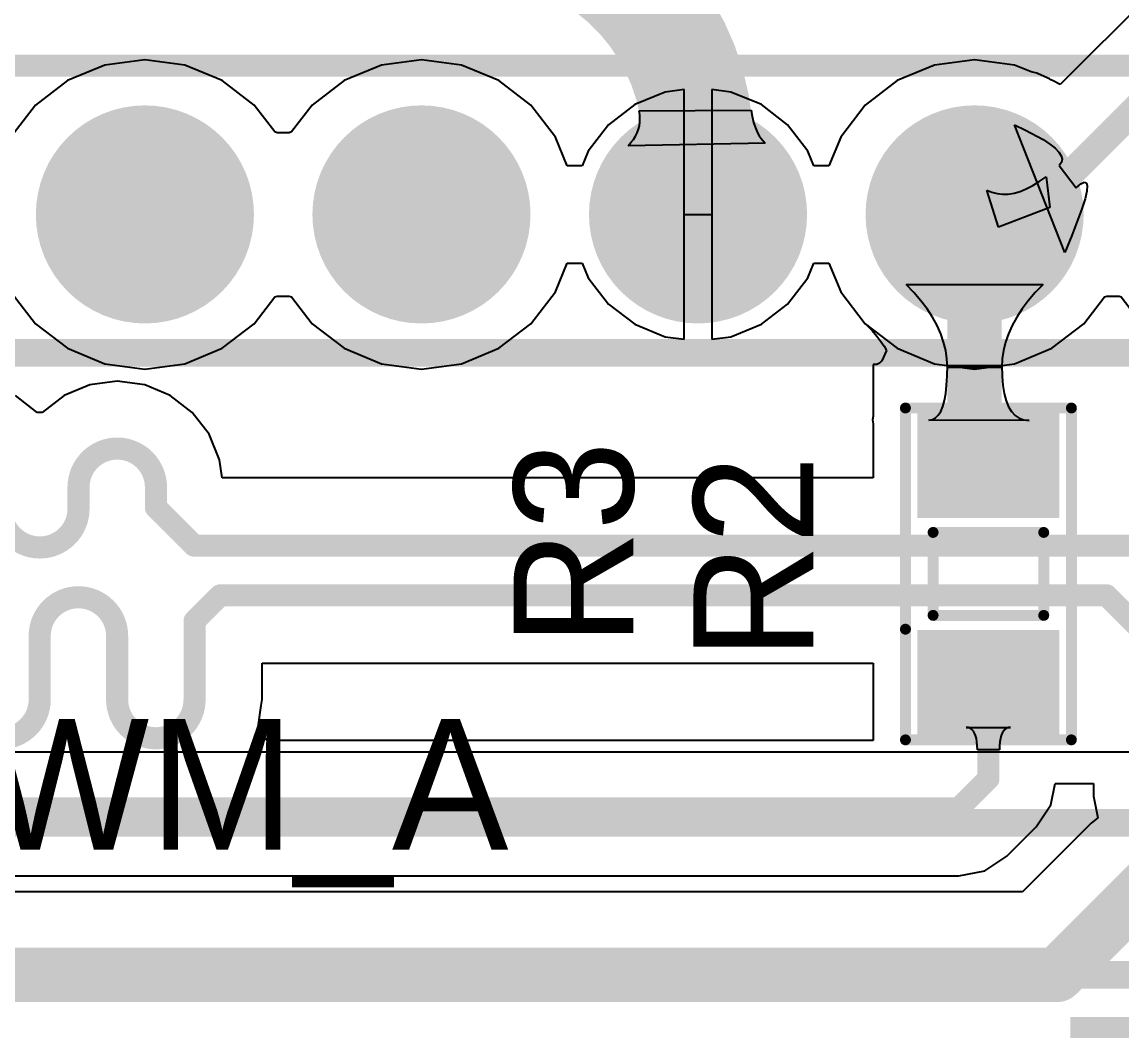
# Model space of a CAD drawing. Header units: millimetres. Extents: x -0.28 to 4.38, y -0.01 to 4.88.
# Drawn here: x 1.3556 to 1.7533, y 2.0351 to 2.3996 of the extents above; entities that cross this region are included whole.
import ezdxf

# ---------------------------------------------------------------- set-up
doc = ezdxf.new("R2010")
doc.units = ezdxf.units.MM
doc.header["$MEASUREMENT"] = 0
for name, color, linetype in [('BottomLayer', 5, 'Continuous'), ('BottomOverlay', 54, 'Continuous'), ('BottomSolder', 6, 'Continuous'), ('MultiLayer', 9, 'Continuous'), ('PadHoleLayer', 156, 'Continuous'), ('TopLayer', 1, 'Continuous'), ('TopOverlay', 2, 'Continuous'), ('TopPaste', 8, 'Continuous'), ('TopSolder', 216, 'Continuous')]:
    doc.layers.add(name, color=color, linetype=linetype)

# ---------------------------------------------------------------- blocks, each defined once
blk = doc.blocks.new('AS5047D_M______B_26')
at = {"layer": 'BottomLayer', "const_width": 0.03543}
for points in [[(-0.01772, 0.6, 1), (0.01772, 0.6, 1)], [(-0.01772, 0.5, 1), (0.01772, 0.5, 1)], [(-0.01772, 0.4, 1), (0.01772, 0.4, 1)], [(-0.01772, 0.3, 1), (0.01772, 0.3, 1)]]:
    blk.add_lwpolyline(points, format="xyb", close=True, dxfattribs=at)
at = {"layer": 'BottomOverlay', "const_width": 0.01}
blk.add_lwpolyline([(-0.05, 0.68), (-0.05, -0.07)], dxfattribs=at)
at = {"layer": 'BottomSolder', "const_width": 0.03943}
for points in [[(-0.01972, 0.6, 1), (0.01972, 0.6, 1)], [(-0.01972, 0.5, 1), (0.01972, 0.5, 1)], [(-0.01972, 0.4, 1), (0.01972, 0.4, 1)], [(-0.01972, 0.3, 1), (0.01972, 0.3, 1)]]:
    blk.add_lwpolyline(points, format="xyb", close=True, dxfattribs=at)
at = {"layer": 'MultiLayer', "const_width": 0.03543}
for points in [[(-0.01772, 0.6, 1), (0.01772, 0.6, 1)], [(-0.01772, 0.5, 1), (0.01772, 0.5, 1)], [(-0.01772, 0.4, 1), (0.01772, 0.4, 1)], [(-0.01772, 0.3, 1), (0.01772, 0.3, 1)]]:
    blk.add_lwpolyline(points, format="xyb", close=True, dxfattribs=at)
at = {"layer": 'PadHoleLayer', "const_width": 0.02165}
for points in [[(-0.01083, 0.6, 1), (0.01083, 0.6, 1)], [(-0.01083, 0.5, 1), (0.01083, 0.5, 1)], [(-0.01083, 0.4, 1), (0.01083, 0.4, 1)], [(-0.01083, 0.3, 1), (0.01083, 0.3, 1)]]:
    blk.add_lwpolyline(points, format="xyb", close=True, dxfattribs=at)
at = {"layer": 'TopLayer', "const_width": 0.03543}
for points in [[(-0.01772, 0.6, 1), (0.01772, 0.6, 1)], [(-0.01772, 0.5, 1), (0.01772, 0.5, 1)], [(-0.01772, 0.4, 1), (0.01772, 0.4, 1)], [(-0.01772, 0.3, 1), (0.01772, 0.3, 1)]]:
    blk.add_lwpolyline(points, format="xyb", close=True, dxfattribs=at)
at = {"layer": 'TopSolder', "const_width": 0.03943}
for points in [[(-0.01972, 0.6, 1), (0.01972, 0.6, 1)], [(-0.01972, 0.5, 1), (0.01972, 0.5, 1)], [(-0.01972, 0.4, 1), (0.01972, 0.4, 1)], [(-0.01972, 0.3, 1), (0.01972, 0.3, 1)]]:
    blk.add_lwpolyline(points, format="xyb", close=True, dxfattribs=at)
blk = doc.blocks.new('SW1_SMD_40')
at = {"layer": 'TopLayer'}
for points in [[(-0.16142, -0.01575), (-0.11417, -0.01575), (-0.16142, 0.01575), (-0.11417, 0.01575)], [(0.16142, 0.01575), (0.11417, 0.01575), (0.16142, -0.01575), (0.11417, -0.01575)]]:
    blk.add_solid(points, dxfattribs=at)
at = {"layer": 'TopOverlay', "const_width": 0.01}
for points in [[(-0.111, 0.073), (-0.111, 0.028)], [(0.111, 0.073), (-0.111, 0.073)], [(0.111, 0.073), (0.111, 0.028)], [(0.05, 0.025), (-0.05, 0.025)], [(-0.05, 0.025), (-0.05, -0.025)], [(0.05, 0.025), (0.05, -0.025)], [(-0.111, -0.028), (-0.111, -0.073)], [(0.05, -0.025), (-0.05, -0.025)], [(0.111, -0.028), (0.111, -0.073)], [(0.111, -0.073), (-0.111, -0.073)]]:
    blk.add_lwpolyline(points, dxfattribs=at)
at = {"layer": 'TopOverlay', "const_width": 0.005}
for points in [[(-0.1135, 0.073, 1), (-0.1085, 0.073, 1)], [(-0.1135, 0.073, 1), (-0.1085, 0.073, 1)], [(0.1085, 0.073, 1), (0.1135, 0.073, 1)], [(0.1085, 0.073, 1), (0.1135, 0.073, 1)], [(-0.1135, 0.028, 1), (-0.1085, 0.028, 1)], [(0.1085, 0.028, 1), (0.1135, 0.028, 1)], [(-0.0525, 0.025, 1), (-0.0475, 0.025, 1)], [(-0.0525, 0.025, 1), (-0.0475, 0.025, 1)], [(0.0475, 0.025, 1), (0.0525, 0.025, 1)], [(0.0475, 0.025, 1), (0.0525, 0.025, 1)], [(-0.1135, -0.028, 1), (-0.1085, -0.028, 1)], [(-0.0525, -0.025, 1), (-0.0475, -0.025, 1)], [(-0.0525, -0.025, 1), (-0.0475, -0.025, 1)], [(0.0475, -0.025, 1), (0.0525, -0.025, 1)], [(0.0475, -0.025, 1), (0.0525, -0.025, 1)], [(0.1085, -0.028, 1), (0.1135, -0.028, 1)], [(-0.1135, -0.073, 1), (-0.1085, -0.073, 1)], [(-0.1135, -0.073, 1), (-0.1085, -0.073, 1)], [(0.1085, -0.073, 1), (0.1135, -0.073, 1)], [(0.1085, -0.073, 1), (0.1135, -0.073, 1)]]:
    blk.add_lwpolyline(points, format="xyb", close=True, dxfattribs=at)
at = {"layer": 'TopOverlay'}
blk.add_solid([(-0.05, -0.025), (0.05, -0.025), (-0.05, 0.025), (0.05, 0.025)], dxfattribs=at)
at = {"layer": 'TopPaste'}
for points in [[(-0.16142, -0.01575), (-0.11417, -0.01575), (-0.16142, 0.01575), (-0.11417, 0.01575)], [(0.16142, 0.01575), (0.11417, 0.01575), (0.16142, -0.01575), (0.11417, -0.01575)]]:
    blk.add_solid(points, dxfattribs=at)
at = {"layer": 'TopSolder'}
for points in [[(-0.16542, -0.01975), (-0.11017, -0.01975), (-0.16542, 0.01975), (-0.11017, 0.01975)], [(0.16542, 0.01975), (0.11017, 0.01975), (0.16542, -0.01975), (0.11017, -0.01975)]]:
    blk.add_solid(points, dxfattribs=at)
blk = doc.blocks.new('RES_SMD_0603_BIG_101')
at = {"layer": 'TopLayer'}
for points in [[(-0.05575, -0.02165), (-0.02425, -0.02165), (-0.05575, 0.02165), (-0.02425, 0.02165)], [(0.02425, -0.02165), (0.05575, -0.02165), (0.02425, 0.02165), (0.05575, 0.02165)]]:
    blk.add_solid(points, dxfattribs=at)
at = {"layer": 'TopOverlay', "const_width": 0.00394}
for points in [[(0.06, 0.03), (-0.06, 0.03)], [(-0.06, -0.03), (-0.06, 0.03)], [(0.06, -0.03), (0.06, 0.03)], [(0.015, 0.02), (-0.015, 0.02)], [(-0.015, -0.02), (-0.015, 0.02)], [(0.015, -0.02), (0.015, 0.02)], [(0.015, -0.02), (-0.015, -0.02)], [(0.02, -0.03), (-0.06, -0.03)], [(0.06, -0.03), (0.02, -0.03)]]:
    blk.add_lwpolyline(points, dxfattribs=at)
at = {"layer": 'TopOverlay', "const_width": 0.00197}
for points in [[(-0.06098, 0.03, 1), (-0.05902, 0.03, 1)], [(-0.06098, 0.03, 1), (-0.05902, 0.03, 1)], [(0.05902, 0.03, 1), (0.06098, 0.03, 1)], [(0.05902, 0.03, 1), (0.06098, 0.03, 1)], [(-0.01599, 0.02, 1), (-0.01402, 0.02, 1)], [(-0.01599, 0.02, 1), (-0.01402, 0.02, 1)], [(0.01401, 0.02, 1), (0.01598, 0.02, 1)], [(0.01401, 0.02, 1), (0.01598, 0.02, 1)], [(-0.01599, -0.02, 1), (-0.01402, -0.02, 1)], [(-0.01599, -0.02, 1), (-0.01402, -0.02, 1)], [(0.01401, -0.02, 1), (0.01598, -0.02, 1)], [(0.01401, -0.02, 1), (0.01598, -0.02, 1)], [(-0.06098, -0.03, 1), (-0.05902, -0.03, 1)], [(-0.06098, -0.03, 1), (-0.05902, -0.03, 1)], [(0.01901, -0.03, 1), (0.02098, -0.03, 1)], [(0.01901, -0.03, 1), (0.02098, -0.03, 1)], [(0.05902, -0.03, 1), (0.06098, -0.03, 1)], [(0.05902, -0.03, 1), (0.06098, -0.03, 1)]]:
    blk.add_lwpolyline(points, format="xyb", close=True, dxfattribs=at)
at = {"layer": 'TopPaste'}
for points in [[(-0.05575, -0.02165), (-0.02425, -0.02165), (-0.05575, 0.02165), (-0.02425, 0.02165)], [(0.02425, -0.02165), (0.05575, -0.02165), (0.02425, 0.02165), (0.05575, 0.02165)]]:
    blk.add_solid(points, dxfattribs=at)
at = {"layer": 'TopSolder'}
for points in [[(-0.05975, -0.02565), (-0.02025, -0.02565), (-0.05975, 0.02565), (-0.02025, 0.02565)], [(0.02025, -0.02565), (0.05975, -0.02565), (0.02025, 0.02565), (0.05975, 0.02565)]]:
    blk.add_solid(points, dxfattribs=at)

msp = doc.modelspace()

# ---------------------------------------------------------------- linework, layer by layer
at = {"layer": 'BottomLayer'}
for p, q in [((1.595, 2.28483), (1.595, 2.33)), ((1.595, 2.33), (1.605, 2.33)), ((1.605, 2.33), (1.605, 2.28483)), ((1.54842, 2.30204), (1.55271, 2.31239)), ((1.55271, 2.31239), (1.55812, 2.31239)), ((1.55812, 2.31239), (1.56031, 2.30709)), ((1.63969, 2.30709), (1.64188, 2.31239)), ((1.64188, 2.31239), (1.64729, 2.31239)), ((1.64729, 2.31239), (1.65158, 2.30204)), ((1.56031, 2.30709), (1.5676, 2.2976)), ((1.6324, 2.2976), (1.63969, 2.30709)), ((1.35158, 2.30204), (1.36046, 2.29046)), ((1.43954, 2.29046), (1.44696, 2.30014)), ((1.44696, 2.30014), (1.44778, 2.30048)), ((1.44778, 2.30048), (1.45222, 2.30048)), ((1.45222, 2.30048), (1.45304, 2.30014)), ((1.45304, 2.30014), (1.46046, 2.29046)), ((1.53954, 2.29046), (1.54842, 2.30204)), ((1.65158, 2.30204), (1.66046, 2.29046)), ((1.73954, 2.29046), (1.74696, 2.30014)), ((1.74696, 2.30014), (1.74778, 2.30048)), ((1.74778, 2.30048), (1.75222, 2.30048)), ((1.75222, 2.30048), (1.75304, 2.30014)), ((1.75304, 2.30014), (1.76046, 2.29046)), ((1.5676, 2.2976), (1.57709, 2.29031)), ((1.62291, 2.29031), (1.6324, 2.2976)), ((1.36046, 2.29046), (1.37204, 2.28158)), ((1.42796, 2.28158), (1.43954, 2.29046)), ((1.46046, 2.29046), (1.47204, 2.28158)), ((1.52796, 2.28158), (1.53954, 2.29046)), ((1.57709, 2.29031), (1.58814, 2.28574)), ((1.61186, 2.28574), (1.62291, 2.29031)), ((1.66046, 2.29046), (1.67204, 2.28158)), ((1.72796, 2.28158), (1.73954, 2.29046)), ((1.58814, 2.28574), (1.595, 2.28483)), ((1.605, 2.28483), (1.61186, 2.28574)), ((1.37204, 2.28158), (1.38553, 2.27599)), ((1.41447, 2.27599), (1.42796, 2.28158)), ((1.47204, 2.28158), (1.48553, 2.27599)), ((1.51447, 2.27599), (1.52796, 2.28158)), ((1.67204, 2.28158), (1.68553, 2.27599)), ((1.71447, 2.27599), (1.72796, 2.28158)), ((1.38553, 2.27599), (1.4, 2.27409)), ((1.4, 2.27409), (1.41447, 2.27599)), ((1.48553, 2.27599), (1.5, 2.27409)), ((1.5, 2.27409), (1.51447, 2.27599)), ((1.68553, 2.27599), (1.7, 2.27409)), ((1.7, 2.27409), (1.71447, 2.27599)), ((2.25944, 2.13549), (1.35056, 2.13549))]:
    msp.add_line(p, q, dxfattribs=at)
for points, const_width in [([(1.30622, 2.38378), (1.94622, 2.38378)], 0.008), ([(1.34, 2.11), (1.905, 2.11)], 0.01), ([(1.34, 2.055), (1.83, 2.055)], 0.01)]:
    msp.add_lwpolyline(points, dxfattribs=dict(at, const_width=const_width))
at = {"layer": 'TopLayer'}
for p, q in [((1.78533, 2.43138), (1.7309, 2.37695)), ((1.38553, 2.38401), (1.37204, 2.37842)), ((1.4, 2.38591), (1.38553, 2.38401)), ((1.41447, 2.38401), (1.4, 2.38591)), ((1.42796, 2.37842), (1.41447, 2.38401)), ((1.48553, 2.38401), (1.47204, 2.37842)), ((1.5, 2.38591), (1.48553, 2.38401)), ((1.51447, 2.38401), (1.5, 2.38591)), ((1.52796, 2.37842), (1.51447, 2.38401)), ((1.68553, 2.38401), (1.67204, 2.37842)), ((1.7, 2.38591), (1.68553, 2.38401)), ((1.71447, 2.38401), (1.7, 2.38591)), ((1.7205, 2.38151), (1.71447, 2.38401)), ((1.72256, 2.38106), (1.7205, 2.38151)), ((1.72278, 2.38091), (1.72256, 2.38106)), ((1.72303, 2.38085), (1.72278, 2.38091)), ((1.72704, 2.37899), (1.72303, 2.38085)), ((1.72753, 2.37863), (1.72704, 2.37899)), ((1.72812, 2.37845), (1.72753, 2.37863)), ((1.37204, 2.37842), (1.36046, 2.36954)), ((1.43954, 2.36954), (1.42796, 2.37842)), ((1.47204, 2.37842), (1.46046, 2.36954)), ((1.53954, 2.36954), (1.52796, 2.37842)), ((1.595, 2.37517), (1.58814, 2.37426)), ((1.595, 2.33), (1.595, 2.37517)), ((1.61186, 2.37426), (1.605, 2.37517)), ((1.605, 2.37517), (1.605, 2.33)), ((1.67204, 2.37842), (1.66046, 2.36954)), ((1.7309, 2.37695), (1.72812, 2.37845)), ((1.58814, 2.37426), (1.57709, 2.36969)), ((1.62291, 2.36969), (1.61186, 2.37426)), ((1.36046, 2.36954), (1.35158, 2.35796)), ((1.44696, 2.35986), (1.43954, 2.36954)), ((1.46046, 2.36954), (1.45304, 2.35986)), ((1.54842, 2.35796), (1.53954, 2.36954)), ((1.57709, 2.36969), (1.5676, 2.3624)), ((1.5787, 2.36744), (1.6192, 2.36766)), ((1.57892, 2.36605), (1.5787, 2.36744)), ((1.6192, 2.36766), (1.61943, 2.3661)), ((1.6324, 2.3624), (1.62291, 2.36969)), ((1.66046, 2.36954), (1.65158, 2.35796)), ((1.57878, 2.36204), (1.57896, 2.36335)), ((1.57901, 2.36469), (1.57892, 2.36605)), ((1.57896, 2.36335), (1.57901, 2.36469)), ((1.61943, 2.3661), (1.62009, 2.36322)), ((1.62009, 2.36322), (1.62051, 2.36191)), ((1.44778, 2.35952), (1.44696, 2.35986)), ((1.45222, 2.35952), (1.44778, 2.35952)), ((1.45304, 2.35986), (1.45222, 2.35952)), ((1.5676, 2.3624), (1.56031, 2.35291)), ((1.57737, 2.3583), (1.57798, 2.35952)), ((1.57798, 2.35952), (1.57845, 2.36077)), ((1.57845, 2.36077), (1.57878, 2.36204)), ((1.62051, 2.36191), (1.62099, 2.36068)), ((1.62099, 2.36068), (1.62153, 2.35953)), ((1.62153, 2.35953), (1.62213, 2.35847)), ((1.63969, 2.35291), (1.6324, 2.3624)), ((1.73264, 2.31621), (1.71444, 2.36236)), ((1.71444, 2.36236), (1.71844, 2.3605)), ((1.71844, 2.3605), (1.72485, 2.35704)), ((1.55271, 2.34761), (1.54842, 2.35796)), ((1.57471, 2.35482), (1.57574, 2.35595)), ((1.62431, 2.35578), (1.57471, 2.35482)), ((1.57574, 2.35595), (1.57663, 2.35711)), ((1.57663, 2.35711), (1.57737, 2.3583)), ((1.62213, 2.35847), (1.6228, 2.35749)), ((1.6228, 2.35749), (1.62352, 2.35659)), ((1.62352, 2.35659), (1.62431, 2.35578)), ((1.65158, 2.35796), (1.64729, 2.34761)), ((1.72485, 2.35704), (1.72726, 2.35544)), ((1.72726, 2.35544), (1.72915, 2.35393)), ((1.56031, 2.35291), (1.55812, 2.34761)), ((1.64188, 2.34761), (1.63969, 2.35291)), ((1.72915, 2.35393), (1.7305, 2.3525)), ((1.7305, 2.3525), (1.73132, 2.35117)), ((1.73132, 2.35117), (1.73161, 2.34992)), ((1.55812, 2.34761), (1.55271, 2.34761)), ((1.64729, 2.34761), (1.64188, 2.34761)), ((1.73137, 2.34875), (1.73061, 2.34768)), ((1.73061, 2.34768), (1.7367, 2.33965)), ((1.73161, 2.34992), (1.73137, 2.34875)), ((1.7234, 2.34185), (1.72587, 2.34358)), ((1.72587, 2.34358), (1.72725, 2.33249)), ((1.70869, 2.32539), (1.70447, 2.33877)), ((1.70447, 2.33877), (1.70628, 2.338)), ((1.71643, 2.33833), (1.71868, 2.33923)), ((1.71868, 2.33923), (1.721, 2.3404)), ((1.721, 2.3404), (1.7234, 2.34185)), ((1.7367, 2.33965), (1.73841, 2.34108)), ((1.73841, 2.34108), (1.73966, 2.34168)), ((1.73966, 2.34168), (1.74043, 2.34144)), ((1.74043, 2.34144), (1.74073, 2.34035)), ((1.74073, 2.34035), (1.74056, 2.33843)), ((1.70628, 2.338), (1.70816, 2.33752)), ((1.70816, 2.33752), (1.71012, 2.3373)), ((1.71012, 2.3373), (1.71215, 2.33737)), ((1.71215, 2.33737), (1.71426, 2.33771)), ((1.71426, 2.33771), (1.71643, 2.33833)), ((1.73992, 2.33566), (1.73881, 2.33206)), ((1.74056, 2.33843), (1.73992, 2.33566)), ((1.72725, 2.33249), (1.70869, 2.32539)), ((1.73881, 2.33206), (1.73517, 2.32233)), ((1.595, 2.28483), (1.595, 2.33)), ((1.605, 2.33), (1.605, 2.28483)), ((1.73517, 2.32233), (1.73264, 2.31621)), ((1.54842, 2.30204), (1.55271, 2.31239)), ((1.55271, 2.31239), (1.55812, 2.31239)), ((1.55812, 2.31239), (1.56031, 2.30709)), ((1.63969, 2.30709), (1.64188, 2.31239)), ((1.64188, 2.31239), (1.64729, 2.31239)), ((1.64729, 2.31239), (1.65158, 2.30204)), ((1.56031, 2.30709), (1.5676, 2.2976)), ((1.6324, 2.2976), (1.63969, 2.30709)), ((1.67804, 2.30176), (1.6752, 2.3047)), ((1.6752, 2.3047), (1.7248, 2.3047)), ((1.7248, 2.3047), (1.72196, 2.30176)), ((1.35158, 2.30204), (1.36046, 2.29046)), ((1.43954, 2.29046), (1.44696, 2.30014)), ((1.44696, 2.30014), (1.44778, 2.30048)), ((1.44778, 2.30048), (1.45222, 2.30048)), ((1.45222, 2.30048), (1.45304, 2.30014)), ((1.45304, 2.30014), (1.46046, 2.29046)), ((1.53954, 2.29046), (1.54842, 2.30204)), ((1.65158, 2.30204), (1.66046, 2.29046)), ((1.68058, 2.2988), (1.67804, 2.30176)), ((1.72196, 2.30176), (1.71942, 2.2988)), ((1.5676, 2.2976), (1.57709, 2.29031)), ((1.62291, 2.29031), (1.6324, 2.2976)), ((1.68283, 2.29584), (1.68058, 2.2988)), ((1.68477, 2.29286), (1.68283, 2.29584)), ((1.71717, 2.29584), (1.71523, 2.29286)), ((1.71942, 2.2988), (1.71717, 2.29584)), ((1.68642, 2.28986), (1.68477, 2.29286)), ((1.71523, 2.29286), (1.71358, 2.28986)), ((1.36046, 2.29046), (1.37204, 2.28158)), ((1.42796, 2.28158), (1.43954, 2.29046)), ((1.46046, 2.29046), (1.47204, 2.28158)), ((1.52796, 2.28158), (1.53954, 2.29046)), ((1.57709, 2.29031), (1.58814, 2.28574)), ((1.61186, 2.28574), (1.62291, 2.29031)), ((1.66046, 2.29046), (1.66096, 2.29009)), ((1.66096, 2.29009), (1.66297, 2.288)), ((1.66297, 2.288), (1.66471, 2.28598)), ((1.68776, 2.28686), (1.68642, 2.28986)), ((1.71358, 2.28986), (1.71224, 2.28686)), ((1.58814, 2.28574), (1.595, 2.28483)), ((1.605, 2.28483), (1.61186, 2.28574)), ((1.66471, 2.28598), (1.66614, 2.2841)), ((1.66614, 2.2841), (1.66727, 2.28236)), ((1.68881, 2.28384), (1.68776, 2.28686)), ((1.68956, 2.28081), (1.68881, 2.28384)), ((1.71119, 2.28384), (1.71044, 2.28081)), ((1.71224, 2.28686), (1.71119, 2.28384)), ((1.37204, 2.28158), (1.38553, 2.27599)), ((1.41447, 2.27599), (1.42796, 2.28158)), ((1.47204, 2.28158), (1.48553, 2.27599)), ((1.51447, 2.27599), (1.52796, 2.28158)), ((1.66816, 2.28075), (1.66647, 2.27709)), ((1.66727, 2.28236), (1.66815, 2.28077)), ((1.66815, 2.28077), (1.66816, 2.28075)), ((1.69001, 2.27776), (1.68956, 2.28081)), ((1.71044, 2.28081), (1.70999, 2.27776)), ((1.38553, 2.27599), (1.4, 2.27409)), ((1.4, 2.27409), (1.41447, 2.27599)), ((1.48553, 2.27599), (1.5, 2.27409)), ((1.5, 2.27409), (1.51447, 2.27599)), ((1.66464, 2.27575), (1.66335, 2.27575)), ((1.66335, 2.27575), (1.66335, 2.25704)), ((1.66467, 2.27575), (1.66464, 2.27575)), ((1.66557, 2.27621), (1.66467, 2.27575)), ((1.66647, 2.27709), (1.66557, 2.27621)), ((1.69016, 2.2747), (1.69001, 2.27776)), ((1.69009, 2.27157), (1.69016, 2.27531)), ((1.69016, 2.27531), (1.70984, 2.27531)), ((1.70999, 2.27776), (1.70984, 2.2747)), ((1.70984, 2.27531), (1.70994, 2.27156)), ((1.68989, 2.26823), (1.69009, 2.27157)), ((1.70984, 2.2747), (1.69016, 2.2747)), ((1.70994, 2.27156), (1.71024, 2.26819)), ((1.38008, 2.26835), (1.37084, 2.26452)), ((1.39, 2.26965), (1.38008, 2.26835)), ((1.39992, 2.26835), (1.39, 2.26965)), ((1.40916, 2.26452), (1.39992, 2.26835)), ((1.68956, 2.26527), (1.68989, 2.26823)), ((1.71024, 2.26819), (1.71073, 2.26523)), ((1.3611, 2.25843), (1.35316, 2.26452)), ((1.37084, 2.26452), (1.3629, 2.25843)), ((1.4171, 2.25843), (1.40916, 2.26452)), ((1.68909, 2.26271), (1.68956, 2.26527)), ((1.71073, 2.26523), (1.71142, 2.26265)), ((1.68775, 2.25878), (1.68848, 2.26055)), ((1.68848, 2.26055), (1.68909, 2.26271)), ((1.71142, 2.26265), (1.7123, 2.26048)), ((1.7123, 2.26048), (1.71339, 2.25869)), ((1.3629, 2.25843), (1.3611, 2.25843)), ((1.42319, 2.25049), (1.4171, 2.25843)), ((1.66335, 2.25704), (1.66307, 2.2557)), ((1.66307, 2.2557), (1.66335, 2.25431)), ((1.68347, 2.25563), (1.68474, 2.25582)), ((1.71968, 2.25551), (1.68347, 2.25563)), ((1.68474, 2.25582), (1.68588, 2.25642)), ((1.68588, 2.25642), (1.68688, 2.2574)), ((1.68688, 2.2574), (1.68775, 2.25878)), ((1.71339, 2.25869), (1.71467, 2.2573)), ((1.71467, 2.2573), (1.71614, 2.25631)), ((1.71614, 2.25631), (1.71781, 2.25571)), ((1.71781, 2.25571), (1.71968, 2.25551)), ((1.66335, 2.25325), (1.66331, 2.25251)), ((1.66331, 2.25251), (1.66335, 2.25242)), ((1.66335, 2.25431), (1.66335, 2.25325)), ((1.66335, 2.25242), (1.66335, 2.23472)), ((1.42702, 2.24125), (1.42319, 2.25049)), ((1.42788, 2.23473), (1.42702, 2.24125)), ((1.42788, 2.23472), (1.42788, 2.23473)), ((1.66335, 2.23472), (1.42788, 2.23472)), ((1.44243, 2.15457), (1.44243, 2.16778)), ((1.44243, 2.16778), (1.66335, 2.16778)), ((1.66335, 2.16778), (1.66335, 2.13972)), ((1.44099, 2.14472), (1.44201, 2.15245)), ((1.44201, 2.15245), (1.44243, 2.15457)), ((1.44088, 2.14366), (1.44099, 2.14472)), ((1.69776, 2.14441), (1.697, 2.14449)), ((1.697, 2.14449), (1.713, 2.14449)), ((1.69844, 2.14417), (1.69776, 2.14441)), ((1.69904, 2.14376), (1.69844, 2.14417)), ((1.71156, 2.14417), (1.71096, 2.14376)), ((1.71224, 2.14441), (1.71156, 2.14417)), ((1.713, 2.14449), (1.71224, 2.14441)), ((1.44403, 2.13972), (1.44088, 2.14366)), ((1.69956, 2.14319), (1.69904, 2.14376)), ((1.7, 2.14246), (1.69956, 2.14319)), ((1.70036, 2.14157), (1.7, 2.14246)), ((1.70064, 2.14051), (1.70036, 2.14157)), ((1.70084, 2.1393), (1.70064, 2.14051)), ((1.70936, 2.14051), (1.70916, 2.1393)), ((1.70964, 2.14157), (1.70936, 2.14051)), ((1.71, 2.14246), (1.70964, 2.14157)), ((1.71044, 2.14319), (1.71, 2.14246)), ((1.71096, 2.14376), (1.71044, 2.14319)), ((1.66335, 2.13972), (1.44403, 2.13972)), ((1.70096, 2.13791), (1.70084, 2.1393)), ((1.701, 2.13637), (1.70096, 2.13791)), ((1.709, 2.13637), (1.701, 2.13637)), ((1.70904, 2.13791), (1.709, 2.13637)), ((1.70916, 2.1393), (1.70904, 2.13791)), ((1.72761, 2.11654), (1.72914, 2.12425)), ((1.72914, 2.12425), (1.74303, 2.12425)), ((1.74303, 2.12425), (1.74303, 2.11969)), ((1.7223, 2.1086), (1.72761, 2.11654)), ((1.74303, 2.11969), (1.7446, 2.11181)), ((1.71165, 2.09795), (1.7223, 2.1086)), ((1.74211, 2.10991), (1.71731, 2.0851)), ((1.7446, 2.11181), (1.74211, 2.10991)), ((1.70371, 2.09264), (1.71165, 2.09795)), ((1.69435, 2.09078), (1.70371, 2.09264)), ((1.135, 2.09078), (1.69435, 2.09078)), ((1.71731, 2.0851), (1.10203, 2.0851))]:
    msp.add_line(p, q, dxfattribs=at)
for points, const_width in [([(1.52, 2.435, -0.414214), (1.6, 2.355)], 0.04), ([(1.73414, 2.34414, -0.198911), (1.7, 2.33)], 0.01), ([(1.376, 2.23133, -1), (1.404, 2.23133)], 0.008), ([(1.376, 2.22356, -1), (1.348, 2.22356)], 0.008), ([(1.36196, 2.17756, -1), (1.38996, 2.17756)], 0.008), ([(1.36196, 2.15457, -1), (1.33396, 2.15457)], 0.008), ([(1.41796, 2.15457, -1), (1.38996, 2.15457)], 0.008)]:
    msp.add_lwpolyline(points, format="xyb", dxfattribs=dict(at, const_width=const_width))
for points, const_width in [([(1.73414, 2.34414), (1.83071, 2.44071)], 0.01), ([(1.6, 2.33), (1.6, 2.355)], 0.04), ([(1.7, 2.255), (1.7, 2.33)], 0.01969), ([(1.7, 2.255), (1.71819, 2.23681)], 0.01969), ([(1.376, 2.22356), (1.376, 2.23133)], 0.008), ([(1.404, 2.224), (1.404, 2.23133)], 0.008), ([(1.404, 2.224), (1.41775, 2.21025)], 0.008), ([(1.41775, 2.21025), (1.77975, 2.21025)], 0.008), ([(1.41796, 2.18296), (1.42725, 2.19225)], 0.008), ([(1.42725, 2.19225), (1.74775, 2.19225)], 0.008), ([(1.74775, 2.19225), (1.7675, 2.1725)], 0.008), ([(1.41796, 2.15457), (1.41796, 2.18296)], 0.008), ([(1.36196, 2.15457), (1.36196, 2.17756)], 0.008), ([(1.38996, 2.15457), (1.38996, 2.17756)], 0.008), ([(1.705, 2.12591), (1.705, 2.16)], 0.008), ([(1.69435, 2.11525), (1.705, 2.12591)], 0.008), ([(1.167, 2.11525), (1.69435, 2.11525)], 0.008), ([(1.72977, 2.055), (1.7634, 2.08862)], 0.01969), ([(1.00914, 2.055), (1.72977, 2.055)], 0.01969)]:
    msp.add_lwpolyline(points, dxfattribs=dict(at, const_width=const_width))
for points, const_width in [([(1.59, 2.355, 1), (1.61, 2.355, 1)], 0.02), ([(1.59, 2.355, 1), (1.61, 2.355, 1)], 0.02), ([(1.59, 2.33, 1), (1.61, 2.33, 1)], 0.02), ([(1.73164, 2.34414, 1), (1.73664, 2.34414, 1)], 0.005), ([(1.73164, 2.34414, 1), (1.73664, 2.34414, 1)], 0.005), ([(1.69508, 2.33, 1), (1.70492, 2.33, 1)], 0.00984), ([(1.6975, 2.33, 1), (1.7025, 2.33, 1)], 0.005), ([(1.69508, 2.255, 1), (1.70492, 2.255, 1)], 0.00984), ([(1.69508, 2.255, 1), (1.70492, 2.255, 1)], 0.00984), ([(1.71327, 2.23681, 1), (1.72311, 2.23681, 1)], 0.00984), ([(1.374, 2.23133, 1), (1.378, 2.23133, 1)], 0.004), ([(1.374, 2.23133, 1), (1.378, 2.23133, 1)], 0.004), ([(1.402, 2.23133, 1), (1.406, 2.23133, 1)], 0.004), ([(1.402, 2.23133, 1), (1.406, 2.23133, 1)], 0.004), ([(1.374, 2.22356, 1), (1.378, 2.22356, 1)], 0.004), ([(1.374, 2.22356, 1), (1.378, 2.22356, 1)], 0.004), ([(1.402, 2.224, 1), (1.406, 2.224, 1)], 0.004), ([(1.402, 2.224, 1), (1.406, 2.224, 1)], 0.004), ([(1.41575, 2.21025, 1), (1.41975, 2.21025, 1)], 0.004), ([(1.41575, 2.21025, 1), (1.41975, 2.21025, 1)], 0.004), ([(1.42525, 2.19225, 1), (1.42925, 2.19225, 1)], 0.004), ([(1.42525, 2.19225, 1), (1.42925, 2.19225, 1)], 0.004), ([(1.74575, 2.19225, 1), (1.74975, 2.19225, 1)], 0.004), ([(1.74575, 2.19225, 1), (1.74975, 2.19225, 1)], 0.004), ([(1.41596, 2.18296, 1), (1.41996, 2.18296, 1)], 0.004), ([(1.41596, 2.18296, 1), (1.41996, 2.18296, 1)], 0.004), ([(1.35996, 2.17756, 1), (1.36396, 2.17756, 1)], 0.004), ([(1.35996, 2.17756, 1), (1.36396, 2.17756, 1)], 0.004), ([(1.38796, 2.17756, 1), (1.39196, 2.17756, 1)], 0.004), ([(1.38796, 2.17756, 1), (1.39196, 2.17756, 1)], 0.004), ([(1.703, 2.16, 1), (1.707, 2.16, 1)], 0.004), ([(1.35996, 2.15457, 1), (1.36396, 2.15457, 1)], 0.004), ([(1.35996, 2.15457, 1), (1.36396, 2.15457, 1)], 0.004), ([(1.38796, 2.15457, 1), (1.39196, 2.15457, 1)], 0.004), ([(1.38796, 2.15457, 1), (1.39196, 2.15457, 1)], 0.004), ([(1.41596, 2.15457, 1), (1.41996, 2.15457, 1)], 0.004), ([(1.41596, 2.15457, 1), (1.41996, 2.15457, 1)], 0.004), ([(1.703, 2.12591, 1), (1.707, 2.12591, 1)], 0.004), ([(1.703, 2.12591, 1), (1.707, 2.12591, 1)], 0.004), ([(1.69235, 2.11525, 1), (1.69635, 2.11525, 1)], 0.004), ([(1.69235, 2.11525, 1), (1.69635, 2.11525, 1)], 0.004), ([(1.72485, 2.055, 1), (1.73469, 2.055, 1)], 0.00984), ([(1.72485, 2.055, 1), (1.73469, 2.055, 1)], 0.00984)]:
    msp.add_lwpolyline(points, format="xyb", close=True, dxfattribs=dict(at, const_width=const_width))

# ---------------------------------------------------------------- block references
for name, p, rotation in [('AS5047D_M______B_26', (2, 2.33), 90), ('RES_SMD_0603_BIG_101', (1.705, 2.2), 270), ('SW1_SMD_40', (1.9, 2.02), 180)]:
    msp.add_blockref(name, p, dxfattribs=dict(rotation=rotation))

# ---------------------------------------------------------------- texts
at = {"layer": 'TopOverlay'}
for s, p in [('R3', (1.57665, 2.17392)), ('R2', (1.64165, 2.16892))]:
    msp.add_text(s, height=0.043307, rotation=90, dxfattribs=at).set_placement(p)
msp.add_text('PWM_A', height=0.047244, dxfattribs=at).set_placement((1.2998, 2.10032))

doc.saveas('drawing.dxf')
